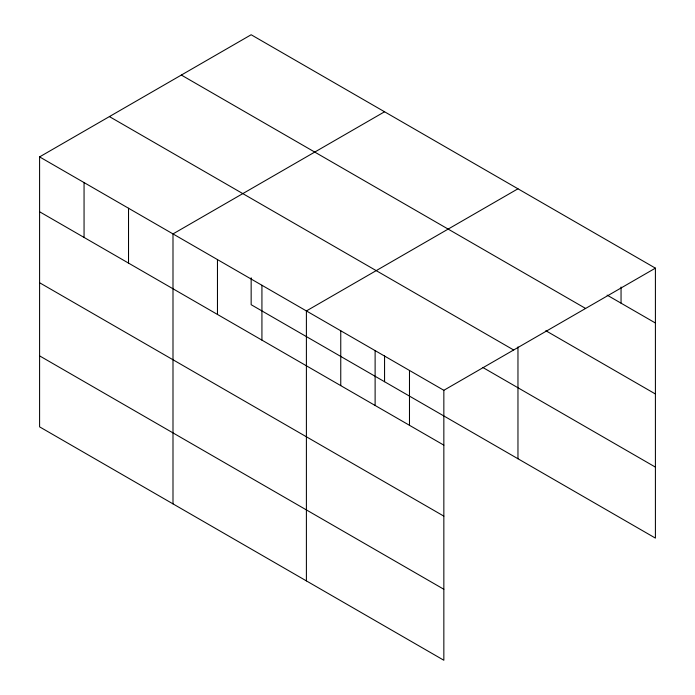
<?xml version="1.0" encoding="UTF-8"?>
<svg xmlns="http://www.w3.org/2000/svg" width="695" height="695" viewBox="0 0 695 695"><rect width="100%" height="100%" fill="white"/><g stroke="black" fill="none" stroke-linecap="round" stroke-linejoin="round"><path stroke-width="1.04" d="M39.589 156.896L443.844 390.295L443.844 660.25L39.589 426.852L39.589 156.896L251.156 34.75L655.411 268.148L655.411 538.104L251.156 304.705L251.156 277.818M384.561 111.773L172.994 233.92L172.994 503.875M517.966 188.788L306.399 310.934L306.399 580.898M443.844 390.295L655.411 268.148M607.117 295.123L655.411 323.001M181.343 75.06L585.598 308.45M545.827 330.716L655.411 393.987M109.402 116.586L513.657 349.985M482.764 367.438L655.411 467.118M39.589 211.758L443.844 445.147M39.589 282.735L443.844 516.133M39.589 355.875L443.844 589.264M621.052 287.026L621.052 303.159M517.966 346.892L517.966 458.752M409.485 370.452L409.485 425.314M384.561 355.918L384.561 381.729M375.118 350.61L375.118 405.472M340.759 330.777L340.759 385.629M261.928 285.263L261.928 340.124M217.465 259.591L217.465 314.444M128.523 208.239L128.523 263.101M84.06 182.568L84.06 237.429"/></g></svg>
